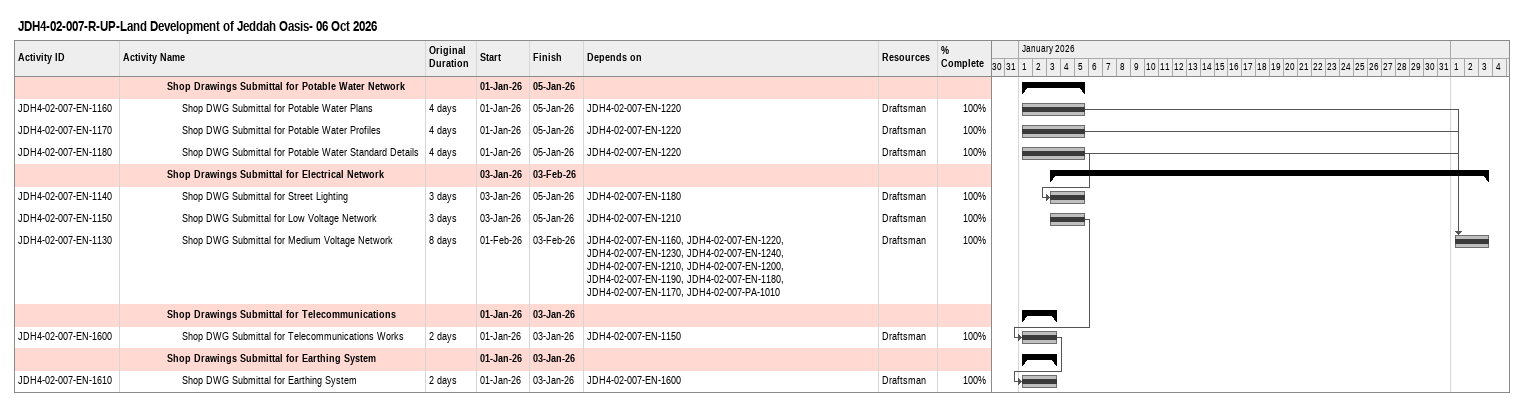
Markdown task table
JDH4-02-007-R-UP-Land Development of Jeddah Oasis- 06 Oct 2026

| ID | Level | Task | Original duration | Start | Finish | Predecessors | Resources | % complete |
|---|---|---|---|---|---|---|---|---|
|  | 4 | **Shop Drawings Submittal for Potable Water Network** |  | 2026-01-01 | 2026-01-05 |  |  |  |
| JDH4-02-007-EN-1160 | 5 | Shop DWG Submittal for Potable Water Plans | 4d | 2026-01-01 | 2026-01-05 | JDH4-02-007-EN-1220 | Draftsman | 100 |
| JDH4-02-007-EN-1170 | 5 | Shop DWG Submittal for Potable Water Profiles | 4d | 2026-01-01 | 2026-01-05 | JDH4-02-007-EN-1220 | Draftsman | 100 |
| JDH4-02-007-EN-1180 | 5 | Shop DWG Submittal for Potable Water Standard Details | 4d | 2026-01-01 | 2026-01-05 | JDH4-02-007-EN-1220 | Draftsman | 100 |
|  | 4 | **Shop Drawings Submittal for Electrical Network** |  | 2026-01-03 | 2026-02-03 |  |  |  |
| JDH4-02-007-EN-1140 | 5 | Shop DWG Submittal for Street Lighting | 3d | 2026-01-03 | 2026-01-05 | JDH4-02-007-EN-1180 | Draftsman | 100 |
| JDH4-02-007-EN-1150 | 5 | Shop DWG Submittal for Low Voltage Network | 3d | 2026-01-03 | 2026-01-05 | JDH4-02-007-EN-1210 | Draftsman | 100 |
| JDH4-02-007-EN-1130 | 5 | Shop DWG Submittal for Medium Voltage Network | 8d | 2026-02-01 | 2026-02-03 | JDH4-02-007-EN-1160, JDH4-02-007-EN-1220, JDH4-02-007-EN-1230, JDH4-02-007-EN-1240, JDH4-02-007-EN-1210, JDH4-02-007-EN-1200, JDH4-02-007-EN-1190, JDH4-02-007-EN-1180, JDH4-02-007-EN-1170, JDH4-02-007-PA-1010 | Draftsman | 100 |
|  | 4 | **Shop Drawings Submittal for Telecommunications** |  | 2026-01-01 | 2026-01-03 |  |  |  |
| JDH4-02-007-EN-1600 | 5 | Shop DWG Submittal for Telecommunications Works | 2d | 2026-01-01 | 2026-01-03 | JDH4-02-007-EN-1150 | Draftsman | 100 |
|  | 4 | **Shop Drawings Submittal for Earthing System** |  | 2026-01-01 | 2026-01-03 |  |  |  |
| JDH4-02-007-EN-1610 | 5 | Shop DWG Submittal for Earthing System | 2d | 2026-01-01 | 2026-01-03 | JDH4-02-007-EN-1600 | Draftsman | 100 |
